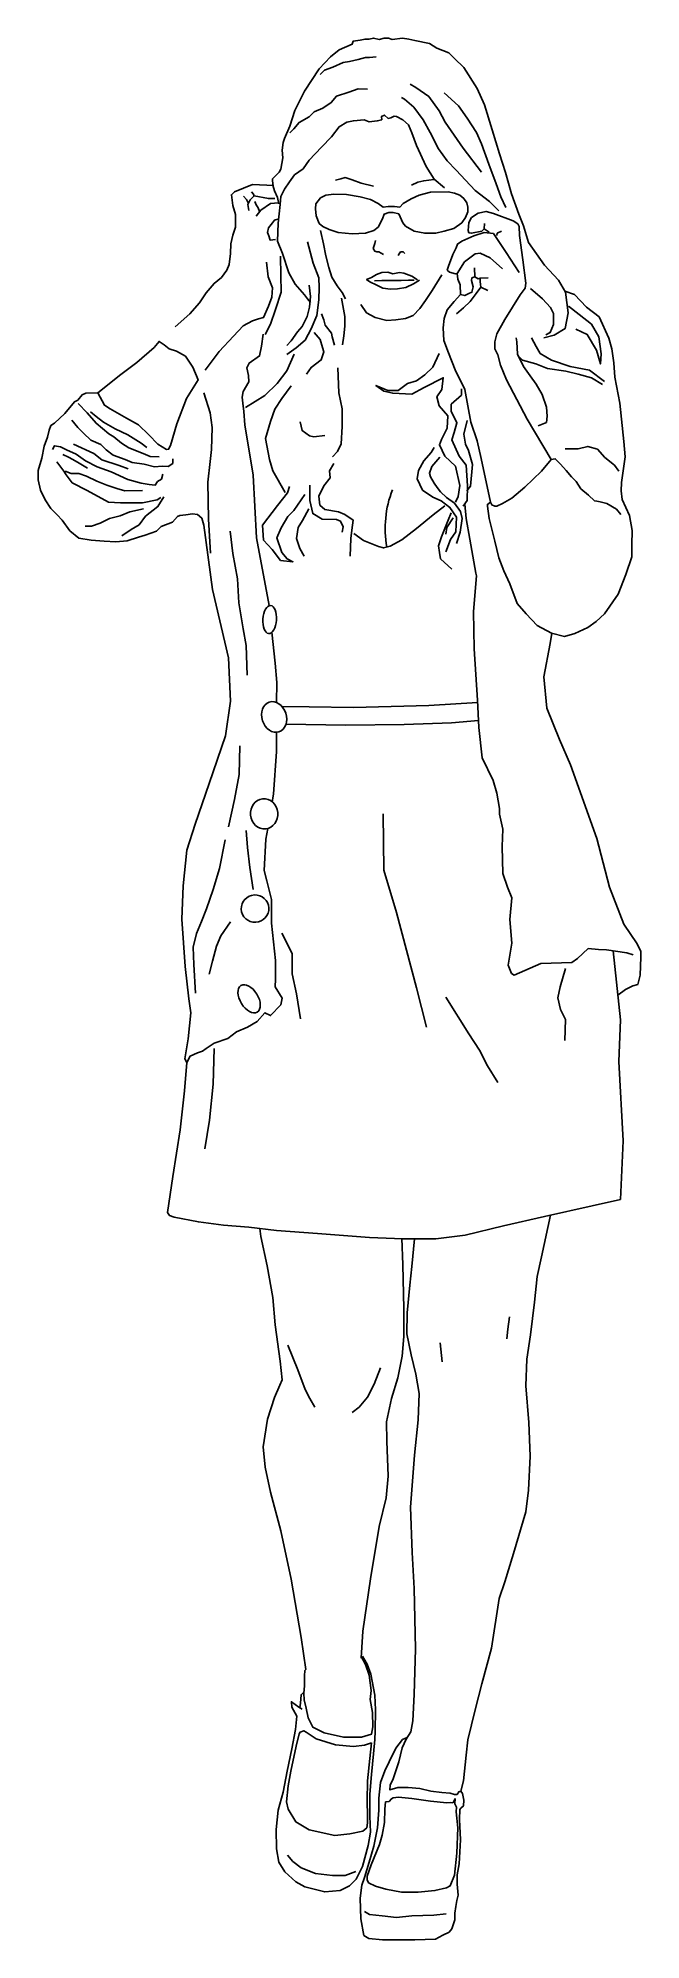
# Model space of a CAD drawing. Header units: millimetres. Extents: x -316 to 208, y 0 to 1652.
import ezdxf

# ---------------------------------------------------------------- set-up
doc = ezdxf.new("R2010")
doc.units = ezdxf.units.MM
doc.layers.add('ceco.net 130', color=7, linetype='Continuous')

msp = doc.modelspace()

# ---------------------------------------------------------------- linework, layer by layer
at = {"layer": 'ceco.net 130'}
for points in [[(-8.4, 1651.1), (-11.7, 1652.3), (-15.4, 1652.2), (-19.7, 1651.2), (-24.8, 1652.4), (-28.4, 1651.5), (-32, 1651.5), (-36.3, 1650.5), (-42.5, 1649.6), (-43.2, 1647.2), (-54.5, 1642.1), (-62.2, 1636.1), (-72, 1625.6), (-84.7, 1606.4), (-93.1, 1589.4), (-97.4, 1575.8), (-102, 1565.2), (-103.2, 1561.6), (-103.9, 1554.9), (-103.4, 1548.4), (-105.3, 1538.6), (-106.5, 1536), (-112.3, 1530.2), (-112, 1524.7), (-110.6, 1519.7), (-108, 1513.9), (-107, 1508.4)], [(-22.3, 1636.2), (-28.2, 1635.5), (-31.8, 1635.4), (-38.1, 1633.9), (-45.7, 1632.1), (-51.2, 1631.2), (-59.9, 1627.2), (-67.2, 1624.4), (-71.1, 1620.9)], [(-8.4, 1651.1), (0.5, 1652.3), (5.9, 1651.4), (11.3, 1650.2), (23.9, 1647.8), (30.2, 1643.6), (40.6, 1639.7), (45.7, 1634.6), (53.8, 1626.9), (65.2, 1608.6), (71.8, 1594.5), (78.4, 1572.7), (84.7, 1551.7), (89.8, 1535.6), (95.1, 1517), (101.4, 1499.3), (105.6, 1489.2), (109.8, 1474.8), (123.9, 1455), (135.9, 1442.2), (141.9, 1431.7), (144.2, 1413.7), (141.6, 1400), (132.3, 1394.3), (123.3, 1391.9)], [(-29.8, 1608.1), (-38, 1608.3), (-46.1, 1605.3), (-56.9, 1601.9), (-61.4, 1596.4), (-68.6, 1591.6), (-76.1, 1588.2), (-80.6, 1583.9), (-89.3, 1579.1), (-93.8, 1573.6), (-97.4, 1570)], [(69.2, 1535.9), (53.2, 1556.9), (37.6, 1579.4), (32.4, 1589.2), (23.3, 1601.6), (12, 1609.5), (7, 1612.3)], [(36.7, 1604.9), (49.1, 1593.4), (56.5, 1582.7), (64.8, 1570.3), (69.1, 1560.5), (75.3, 1542.8), (81.8, 1525.8), (85.8, 1514.6), (90.1, 1505.2)], [(84.2, 1502.2), (76, 1510.3), (63.6, 1520.1), (55.3, 1529.1), (47.1, 1537.7), (39.3, 1545.7), (31.6, 1556.2), (24.4, 1570.5), (18.5, 1581.3), (10.2, 1592.5), (2.3, 1599.4), (-0.4, 1600.9)], [(-17.6, 1581.3), (-21.4, 1580.4), (-28.5, 1579.5), (-32.8, 1581.3), (-42.2, 1580.6), (-48, 1579.3), (-54.6, 1575.3), (-61.2, 1566.5), (-70, 1557.5), (-80.5, 1546.4), (-85.8, 1538.7), (-93.3, 1533.6), (-97.8, 1527.4), (-102.1, 1521), (-105.3, 1514.8), (-105.9, 1507.7)], [(37, 1522.4), (27.9, 1529.8), (21.1, 1540.7), (12.5, 1559), (8.6, 1570.1), (5.7, 1576.9), (0.8, 1581.4), (-4.8, 1584.3), (-6.8, 1584.5), (-9.7, 1583), (-12, 1582.6), (-15.1, 1585.5), (-17.7, 1584.3), (-17.6, 1581.3)], [(-111.4, 1524.3), (-129.8, 1525.1), (-145.4, 1518.7), (-148.1, 1516.3), (-147, 1506.9), (-144.7, 1499.2), (-144.7, 1488), (-147, 1481.1), (-148.6, 1473.7), (-148.9, 1465.2), (-150, 1455.7), (-152, 1450.9), (-156.7, 1444.4), (-163.1, 1439.3), (-169.9, 1431.2), (-175.7, 1422.3), (-184.3, 1412.8), (-196.9, 1401.4)], [(-24.7, 1523.6), (-35.4, 1526.3), (-43.2, 1529.3), (-49.2, 1531.2), (-53.1, 1530.2), (-57.6, 1528.9)], [(8.2, 1524.6), (13.7, 1527.3), (18.9, 1528.5), (27.7, 1529.6)], [(-133.5, 1509.4), (-134.9, 1512.2), (-137.7, 1515)], [(-110.4, 1513.1), (-116, 1513), (-128.3, 1515.3), (-131.9, 1511.8), (-133.8, 1507.8), (-133.1, 1502.6)], [(-128.3, 1514.8), (-128.8, 1516.8), (-130.6, 1518.8)], [(-127.9, 1510.4), (-126.5, 1507.4), (-124.8, 1504.8), (-123.6, 1501.6)], [(-107.1, 1509.4), (-114.1, 1508.7), (-122.5, 1502.9), (-126.5, 1497.6)], [(-105.9, 1507.7), (-107.4, 1491.5), (-108, 1475.9), (-103.8, 1465.1), (-98.1, 1448.4), (-92.7, 1438.5), (-84.6, 1429.2), (-81.9, 1425.9), (-79.5, 1422.6)], [(-2.6, 1499.8), (-7.6, 1500.8), (-11.4, 1500.8), (-15.4, 1499.5), (-16.8, 1495.3), (-20.8, 1488), (-24.5, 1485.2), (-31.6, 1482.9), (-43.3, 1482.4), (-55.4, 1483.4), (-63.2, 1486.1), (-68.6, 1488.8), (-72, 1491.4), (-74.5, 1498), (-75.2, 1504.1), (-74.8, 1508.4), (-70.8, 1513.7)], [(-16.3, 1505.4), (-20.6, 1508.8), (-27.4, 1512.2), (-36.4, 1514.5), (-48.1, 1516.4), (-59.1, 1516.9), (-66.1, 1515.8), (-70.8, 1513.7)], [(-1.9, 1505.6), (-6.5, 1506), (-12, 1506), (-16.3, 1505.4)], [(-2.6, 1499.8), (0.9, 1491.8), (3.1, 1489), (10.7, 1484.6), (19.8, 1482.9), (29.3, 1483), (36.7, 1484.6), (45, 1487), (51.9, 1491.8), (55.2, 1496.5), (57.1, 1501.3), (57.3, 1505.4), (56.4, 1509.2), (53.6, 1512.9), (50.3, 1515.8)], [(-1.9, 1505.6), (1.1, 1508.6), (8.1, 1512.8), (15, 1516), (24.7, 1518.4), (40.2, 1518.8), (45.7, 1517.7), (50.3, 1515.8)], [(-109.8, 1477.4), (-114.4, 1476.7), (-115.7, 1480.7), (-116.9, 1483.6), (-115.9, 1487.6), (-112.3, 1491.9), (-110.7, 1494.2), (-107, 1495.3)], [(129.6, 1286.4), (108.8, 1321.2), (90.8, 1355.5), (85.6, 1368.1), (83.3, 1377.1), (80.6, 1382.5), (80.7, 1388.4), (82.5, 1395.4), (89.3, 1407.8), (102.7, 1429.3), (107, 1435), (107.6, 1439.4), (104.9, 1459.6), (102.2, 1480.9), (101.7, 1488.8), (100.5, 1491.1), (96.6, 1493.6), (79.6, 1500), (73, 1501.8), (66.3, 1500.4), (60.5, 1496.4), (58, 1492.2), (57.5, 1485.1), (58.1, 1483.2), (60.5, 1482.8), (69.4, 1484.7), (71.5, 1486.8), (71.7, 1491.4)], [(-81.9, 1475.3), (-77.1, 1456.7), (-72.3, 1444.2), (-72, 1435.8), (-72.3, 1425), (-73.8, 1411.5), (-78.9, 1399.9), (-84, 1390), (-91.8, 1383.4), (-99.9, 1377.4)], [(-48.9, 1425.8), (-51.8, 1431.3), (-56.4, 1437.1), (-60.8, 1444.6), (-63.5, 1453), (-66, 1463.2), (-68.1, 1473.7), (-70.7, 1485.2)], [(-16, 1464.5), (-20, 1466.8), (-21.7, 1466.8), (-23.5, 1467.2), (-24.9, 1469.5), (-23.7, 1474), (-23.1, 1476.4)], [(101.8, 1448.8), (90.5, 1466.2), (79.4, 1482.5), (71.4, 1483.5), (62.5, 1480.6), (52, 1476), (48.2, 1473.4), (47.1, 1470.3), (44.2, 1464.3), (40.4, 1454.2), (39.3, 1450.8), (41.4, 1449.1), (46.4, 1447.7), (47.9, 1447.9)], [(75.7, 1483.7), (71.5, 1486.8)], [(86.3, 1484.6), (82.7, 1482.8), (82.4, 1481)], [(-170.8, 1363.8), (-158.6, 1380), (-146.3, 1393.3), (-137.8, 1402.3), (-129.9, 1406.6), (-124.6, 1408.5), (-120.2, 1409.5), (-115.9, 1419.4), (-113.1, 1427.3), (-112.3, 1435.3), (-116.2, 1444.9), (-117.6, 1457.8)], [(-105.5, 1462.9), (-105.1, 1446.1), (-104.8, 1431.6), (-109.7, 1416.5), (-114.3, 1403.8), (-118.7, 1395)], [(2.5, 1465.2), (1.1, 1466.8), (-1.2, 1466.6), (-2.4, 1464.9), (-3.2, 1463.6)], [(50.7, 1429.6), (50.5, 1438), (48.4, 1443), (47.9, 1447.9), (54.2, 1458), (63.7, 1464.9), (67.9, 1465.4), (76.6, 1461.4), (87.4, 1451.9)], [(34.5, 1446.6), (26.1, 1433.1), (20.5, 1424.4), (15.4, 1417.4), (9.6, 1411.4), (3.2, 1408.7), (-5.2, 1407.5), (-13.1, 1406.9), (-23.4, 1409.6), (-30.7, 1413.7), (-35.6, 1420.8)], [(13.4, 1442.3), (8.7, 1445.6), (1.7, 1448.3), (-2.1, 1448.8), (-7.8, 1447.7), (-12.2, 1448.9), (-17.4, 1448.6), (-22.1, 1446.9), (-26.4, 1444.5), (-30.7, 1442.6), (-27.8, 1440.7), (-21.9, 1437.7), (-16.7, 1435.1), (-9.9, 1434.2), (-4, 1434.4), (3.4, 1435.8), (9.9, 1439), (15.3, 1442)], [(10.5, 1442), (5.6, 1442.1), (-0.6, 1441.8), (-9.4, 1441.8), (-17.5, 1441.8), (-23.8, 1441.4)], [(50.7, 1429.6), (54.5, 1428.7), (58, 1430.4), (60.8, 1431.6), (61.9, 1436.2), (60.5, 1441.9), (60.8, 1444), (63.3, 1445.1), (66.3, 1443.3), (68, 1443.7), (68, 1441), (68.2, 1438.3), (68.5, 1435.9), (74.6, 1433.1)], [(63.3, 1445.1), (63.1, 1452.8)], [(68, 1443.7), (74.9, 1444)], [(-80.5, 1437.6), (-79.5, 1428), (-80.3, 1418.5), (-82.2, 1410.4), (-86.7, 1401.8), (-90.6, 1397.3), (-96.3, 1389.4), (-100.1, 1385.2)], [(-51.5, 1385.8), (-50.6, 1393.8), (-49.7, 1402), (-49.7, 1410.4), (-51.3, 1420.2), (-52.4, 1426.4)], [(50.7, 1429.6), (45.3, 1423.6), (39.3, 1416.2), (36.7, 1408.9), (35.9, 1400.8), (36.5, 1389.7), (40.5, 1378.8), (46.3, 1364.1), (54.5, 1347), (59.9, 1318.6)], [(68.5, 1435.9), (64.3, 1430.4), (59.1, 1423.4), (53.3, 1418.1), (47.3, 1412.8)], [(111.5, 1434.7), (122.1, 1425.8), (129, 1418.3), (131.7, 1413), (131.5, 1403.6), (128.8, 1396.6), (125, 1394.7)], [(199.6, 1201.8), (199.5, 1212), (199.8, 1224.6), (197.6, 1237.6), (191.3, 1251.4), (190.4, 1259), (190.7, 1266.3), (193.8, 1288.6), (192.6, 1301.9), (189.1, 1335.3), (185, 1357.7), (184.1, 1370.3), (182.2, 1382.3), (179.6, 1391.8), (171.4, 1410.1), (160.4, 1418.6), (149.7, 1429.6), (141.4, 1432.5)], [(-70, 1412.9), (-67.9, 1407.7), (-66.8, 1403.1), (-61.3, 1396.1), (-60.6, 1392.9), (-58.6, 1385.6)], [(144.5, 1419.4), (153.9, 1412.2), (164.7, 1403.8), (171, 1392.7), (173.1, 1378), (172.4, 1369.3), (169, 1381.4), (160.9, 1394.8), (151, 1399.4)], [(-172.2, 1229.1), (-173.8, 1235.2), (-177.5, 1238.4), (-181.8, 1239), (-187.6, 1238.2), (-192.9, 1237.7), (-195, 1236.6), (-199.3, 1231.9), (-209.1, 1228.1), (-213.3, 1223.9), (-222.9, 1220.4), (-228.7, 1218.9), (-238.5, 1215.7), (-248.4, 1214.6), (-258.7, 1215.4), (-269.9, 1216.2), (-280.7, 1217.8), (-288.4, 1224.4), (-295.1, 1233.7), (-299.3, 1238.2), (-304.9, 1243.8), (-309.9, 1251.2), (-313.9, 1259.7), (-315.8, 1268.7), (-316, 1276.7), (-312.8, 1287.5), (-310.7, 1297.9), (-307.8, 1305.6), (-306.5, 1311.7), (-304.9, 1315.7), (-301.7, 1317.8), (-292.9, 1326.3), (-284.4, 1336.3), (-281.5, 1337.7), (-277.8, 1342.4), (-274.4, 1343.8), (-264, 1344.3), (-258.2, 1333.4), (-253.4, 1330.2), (-239.1, 1322.3), (-228.7, 1316.5), (-219.7, 1307.7), (-212, 1299.5), (-204.6, 1295), (-202.7, 1295.2), (-201.1, 1298.4), (-195.6, 1317.3), (-187.1, 1339.3), (-177, 1355.5), (-181.7, 1366.6), (-188.1, 1375.9), (-195.8, 1380.4), (-202.2, 1382.3), (-206.4, 1386), (-210.9, 1388.9), (-215.2, 1383.6), (-230.3, 1370.4), (-244.1, 1360), (-264, 1344.3)], [(-120.4, 1395.3), (-122.1, 1384.6), (-123.7, 1376.3), (-132.7, 1370.1), (-134.8, 1365.9), (-133.4, 1359.2), (-132.9, 1353.7), (-137.8, 1345.4), (-138.9, 1340.5), (-138.2, 1335.2), (-137.2, 1327.9)], [(-76.2, 1396.5), (-71.1, 1390.6), (-69.1, 1383.5), (-67.9, 1379.7), (-70.2, 1372.8), (-78.9, 1366.2), (-83, 1360.3)], [(118.2, 1315.6), (125.5, 1318.5), (126.2, 1323.8), (125.5, 1331.8), (121.8, 1342.6), (116.5, 1351.8), (111.2, 1359), (105.5, 1367.2), (100.2, 1377.8), (99.7, 1388.6), (99.2, 1392)], [(176, 1353.9), (163, 1363.8), (146.2, 1367.2), (129.8, 1372.7), (119.9, 1378.5), (116.5, 1384.5), (112.4, 1392)], [(-93.5, 1377.8), (-99.9, 1363.2), (-108.3, 1352.2), (-119.1, 1342), (-135.9, 1331.5)], [(32.2, 1378.3), (26.9, 1366.6), (19.8, 1359.8), (12.6, 1354.5), (4.8, 1352.4), (-3.4, 1346.3), (-12.3, 1346.3), (-22.6, 1350.6), (-15.8, 1345.6), (-8, 1343.8), (8.7, 1343.1), (19.4, 1348.8), (35.8, 1357.3), (34.7, 1347), (30.4, 1340.6), (32.2, 1332.8), (39.7, 1324.3), (39.3, 1313.6), (34.3, 1303.6), (32.6, 1299), (37.2, 1289.1), (46.4, 1280.5), (50.3, 1263.8), (48.9, 1254.2), (46.4, 1249.2)], [(174.2, 1351.5), (164.7, 1357.2), (153.1, 1360.3), (142.3, 1363.1), (126.4, 1365.4), (116.4, 1369.3), (104.8, 1372.6), (100.5, 1376.7)], [(-55.6, 1365.9), (-54.7, 1344.3), (-52, 1330.4), (-52, 1314.9), (-52.9, 1300), (-55.9, 1293.2), (-60.4, 1288.6)], [(-172.1, 1344.2), (-166.5, 1326.7), (-164.8, 1314.1), (-165.3, 1294.9), (-166.7, 1284.5), (-168.6, 1266.7), (-167.9, 1234.3), (-166.2, 1204.9)], [(-101.3, 1257.6), (-112, 1276.3), (-115, 1286.4), (-118.6, 1304.6), (-114.3, 1319.2), (-110.4, 1330.1), (-104.2, 1339.2), (-96.3, 1350.4)], [(53.2, 1245.8), (56.6, 1250.6), (56.9, 1263.3), (55.9, 1281.3), (49.8, 1289.3), (43.4, 1303.4), (45.2, 1309.8), (47.7, 1318), (42.7, 1328.3), (42.7, 1334.2), (51.6, 1342.2), (51.8, 1347.7)], [(-281.1, 1335), (-273.5, 1326.9), (-265.7, 1317.7), (-254.6, 1308.7), (-250.3, 1306.1), (-243.7, 1300.6), (-237.1, 1296.3), (-224.7, 1291.4), (-218.8, 1289), (-210.8, 1288.5)], [(-221.7, 1296.6), (-226.6, 1300.6), (-238.2, 1307.7), (-249.1, 1312.9), (-259.1, 1318.8), (-265.5, 1323.6), (-270.5, 1327.8)], [(-137.2, 1327.9), (-136.4, 1316.3), (-129.2, 1272.6), (-126.4, 1218.1), (-115.2, 1159.3)], [(-199.1, 1286.9), (-199.1, 1282.8), (-202.9, 1280.2), (-208.2, 1280.5), (-215, 1280), (-223.8, 1282.1), (-234.2, 1283.6), (-240.4, 1286.4), (-250.8, 1290), (-257, 1294.7), (-261.5, 1299.2), (-270.2, 1303.2), (-276.6, 1309.1), (-281.6, 1314.1), (-286.8, 1320.3)], [(-67.1, 1307.1), (-76.4, 1306), (-80.3, 1306.9), (-86.7, 1311.4), (-88.3, 1319)], [(56.6, 1320.1), (53.7, 1308.4), (55.3, 1299.6), (57.8, 1294.1), (61.4, 1281.8), (59.6, 1263.1), (56.4, 1259)], [(129.6, 1286.4), (121.3, 1276.1), (106.6, 1262.3), (95.3, 1252.7), (87.4, 1247.9), (82.3, 1245.7), (80.6, 1245.7), (78, 1247), (76.9, 1249.1), (68.7, 1287.2), (65.4, 1302.6), (59.9, 1318.6)], [(-207.7, 1273.4), (-208.9, 1269.3), (-212.2, 1267.2), (-214.3, 1264.1), (-219.5, 1264.6), (-226.4, 1265.6), (-238.2, 1268.9), (-252.5, 1275.5), (-264.8, 1279.8), (-274.7, 1285.2), (-282.8, 1290.9), (-291.3, 1294.7), (-296.5, 1297.3), (-301.7, 1298.2), (-303.6, 1294.9)], [(-273.1, 1278.8), (-280.2, 1283.1), (-285.9, 1286.2), (-289.6, 1288.3), (-294.4, 1290.7)], [(-285.1, 1299.7), (-267.6, 1291.4), (-260.5, 1285.9), (-245.6, 1281), (-237.8, 1278.3)], [(38.2, 1205.9), (42.2, 1216.9), (46.8, 1223.4), (47.5, 1236.2), (41.6, 1244.6), (34, 1250.3), (26.8, 1253.5), (17.9, 1259.7), (13.1, 1269.5), (14.4, 1276.8), (19, 1285.2), (25.4, 1292.3), (28.1, 1296.8)], [(188.3, 1276), (184.5, 1281.4), (176.3, 1288.1), (169.8, 1295.3), (161.4, 1297.6), (152.9, 1295.5), (141.8, 1295.5)], [(-299.8, 1284.3), (-293.7, 1276.2), (-291.5, 1272.9), (-286.3, 1266), (-273.5, 1259.4), (-254.8, 1249.2), (-244.4, 1248.7), (-225.2, 1248.7), (-212.7, 1251.3), (-209.3, 1253.2)], [(-225.4, 1259.2), (-240.6, 1258.9), (-247.5, 1261.1), (-256.2, 1264.1), (-265, 1267.5), (-274, 1271.7), (-280.6, 1274.1), (-287.3, 1274.1), (-292.5, 1276.2)], [(-45, 1202.4), (-44.3, 1217.5), (-43.4, 1224.8), (-42.5, 1233.7), (-49.5, 1238.4), (-55, 1240.9), (-66.9, 1242.8), (-71.2, 1246.6), (-72.1, 1254.4), (-67.8, 1263.5), (-62.3, 1270.4), (-63, 1276.3), (-59.1, 1282.9)], [(32.9, 1288.2), (25.8, 1280.2), (23.8, 1274.3), (24.7, 1271.3), (28.1, 1265.8), (30.6, 1261.9), (33.6, 1258.3), (38.8, 1253.3), (45.7, 1248.3), (50.7, 1241.2), (52.3, 1235.1), (50.5, 1223.2), (47.5, 1213.4)], [(190.2, 1238.6), (186.3, 1243.2), (177.8, 1247.9), (172, 1249.4), (169.2, 1250), (167.1, 1250.4), (162.1, 1255.2), (155.3, 1260.9), (151.4, 1267.1), (147.1, 1271.3), (142.5, 1276.6), (137.6, 1282.1), (133.1, 1286.9), (129.6, 1286.4)], [(-84.4, 1256), (-93.8, 1241.9), (-99, 1236.6), (-104.9, 1226.8), (-108.8, 1218.2), (-104.2, 1205.4), (-99.7, 1199.9), (-94.7, 1197.4), (-105.4, 1198.6), (-112.7, 1208.1), (-120.2, 1216.1), (-121.1, 1229.3), (-108.1, 1246.4), (-99.5, 1257.4), (-97.6, 1262.8)], [(-51.8, 1223), (-51.2, 1227.9), (-53.4, 1232.6), (-56.8, 1234), (-69.2, 1234.4), (-77.5, 1239.3), (-80.1, 1250.6), (-80.1, 1264.1)], [(-224.5, 1243.5), (-236.3, 1240.9), (-244.6, 1237.4), (-254.1, 1235), (-262.2, 1231), (-269.7, 1228.4), (-275, 1228.4)], [(-206.7, 1253.7), (-211.9, 1245.4), (-222.6, 1237.1), (-228.1, 1229.6), (-235.2, 1225.5), (-243.2, 1219.9)], [(-81, 1243.5), (-86.5, 1233.2), (-90.1, 1227.3), (-91.5, 1217.5), (-88.7, 1209), (-84.9, 1202.4)], [(37.3, 1246.1), (27.1, 1238.2), (12.6, 1226.3), (0, 1216.5), (-10.1, 1210.9), (-16, 1209.5), (-20.4, 1210.6), (-33.5, 1215.8), (-41.7, 1222.1)], [(43.2, 1191.1), (33.4, 1200), (32.5, 1205.4), (31.8, 1211.3), (34.3, 1219.1), (40, 1233.5), (42.7, 1239.8)], [(64.7, 1185.2), (64.2, 1187.5), (58.8, 1217), (55.9, 1234.9), (54.5, 1247.4)], [(199.6, 1201.8), (194.5, 1186.4), (187.9, 1169.4), (175.8, 1152.3), (168.7, 1145.5), (161.4, 1140.4), (150.2, 1135), (141.2, 1132.4), (130, 1135.5), (117.3, 1142.1), (108, 1152.1), (100, 1161.1), (93.6, 1178.1), (88.5, 1189.6), (84.1, 1200.8), (80.7, 1215.2), (75.6, 1234.9), (74.2, 1245.6), (74.2, 1247.3), (76.9, 1249.1)], [(-172.2, 1229.1), (-164.6, 1173.2), (-150.7, 1113.9), (-148.9, 1076.4), (-153.1, 1046.3), (-167.4, 1004.7), (-179.5, 969.5), (-186.8, 946.9)], [(-134.4, 1098.8), (-135.2, 1124.7), (-137.8, 1139.1), (-141.6, 1161.6), (-142.8, 1182.5), (-147, 1204.6), (-149.3, 1224.1)], [(44.5, 1235.5), (39.1, 1227.1), (38.2, 1221.4)], [(84.7, 983), (82.5, 996.5), (79.1, 1007.3), (69.6, 1027), (66.9, 1053.4), (65.5, 1077.1), (62.8, 1121.8), (62.2, 1154.3), (64.7, 1185.2)], [(-113, 1136.2), (-110.1, 1109.4), (-108.6, 1092.5), (-108.9, 1075.1)], [(130.2, 1135.4), (128.7, 1126.4), (123.1, 1097.4), (125.9, 1070.1), (136.7, 1042.9), (146.5, 1020.9), (169.1, 956.9), (180.3, 914.7), (192.6, 882.6)], [(65.6, 1075.2), (23.2, 1072.4), (-42, 1070.8), (-80.5, 1071.3), (-104.1, 1071.6)], [(66.6, 1059.4), (43, 1057.6), (1.8, 1056), (-48.6, 1055.5), (-100.8, 1056.2)], [(-109, 1049.4), (-109, 1032.5), (-111.5, 995.5), (-112.7, 988.8)], [(-140.9, 1037.6), (-141.5, 1012.5), (-145.3, 990.9), (-150.5, 967)], [(-16.2, 978.4), (-15.8, 929.5), (-4.6, 892.7), (12.6, 827.2), (21.3, 793)], [(200.8, 855.9), (195.3, 857.5), (177.7, 860.3), (170.6, 860.5), (161.6, 861.4), (152.3, 852.6), (147.5, 849.2), (120.5, 848.5), (97.4, 838.3), (95.1, 839.7), (92.3, 846.9), (95.5, 866), (93.7, 886.6), (95.5, 905.3), (91.6, 914.7), (87.7, 926.7), (86.9, 949.9), (87.7, 965.2), (84.7, 978), (84.7, 983)], [(-135.2, 963.8), (-134, 949.1), (-132, 931.8), (-129.1, 912.8)], [(-116.6, 965.6), (-118.1, 956.3), (-119.6, 929.2), (-117.4, 920.1)], [(189.9, 643.2), (165.1, 637.7), (123.8, 628.7), (88.2, 620.4), (54.8, 612.2), (29.3, 609.3), (0.9, 609.3), (-28.3, 610.4), (-73.4, 613.8), (-109, 616.5), (-132.9, 619.4), (-154.9, 621), (-176.7, 623.9), (-197.9, 628.1), (-201.9, 629.5), (-203.5, 632.1), (-199, 663.4), (-192.6, 704), (-188.9, 737.8), (-186.8, 762.5), (-188.7, 765.6), (-185.7, 782.9), (-183.4, 805.4), (-185.2, 817.6), (-188.4, 845.7), (-191.3, 887), (-190, 915.9), (-186.8, 946.9)], [(-179.3, 822.6), (-180.7, 847.4), (-181.3, 862.7), (-178.4, 874.5), (-174.1, 884.8), (-169.8, 895.8), (-164, 912.8), (-158.5, 930.9), (-153.6, 955.7)], [(-117.4, 920.1), (-113.4, 903.9), (-113.2, 883.5), (-109.7, 851), (-109.7, 834.7), (-110.1, 828.1), (-104, 818.4), (-105.2, 812.6), (-114.1, 803.1), (-119, 805.6), (-125.8, 798), (-134, 793.1), (-143.7, 788.9), (-151.3, 783.2), (-163.2, 779.1), (-170, 774.5), (-173.3, 772.1), (-177.7, 770.8), (-184, 768), (-186.8, 762.5)], [(-149, 884.5), (-157.4, 872.4), (-161.1, 863.5), (-164.6, 850.3), (-167.5, 839)], [(200.6, 828.9), (204.8, 830.2), (206.9, 838.1), (207.3, 854), (207.5, 858.8), (204.2, 865.4), (192.6, 882.6)], [(-104.4, 874.7), (-95.3, 857.2), (-95.3, 839.4), (-91.6, 821.9), (-88, 800.4)], [(183.4, 859.4), (189.7, 799.3), (188.3, 763.1), (192.1, 694.2), (189.9, 643.2)], [(142, 844.1), (137.3, 828.1), (135.5, 818.6), (137.7, 808.4), (142, 799.7), (141.3, 781.5)], [(200.6, 828.9), (194.2, 825.7), (187.4, 820.9)], [(38.2, 819), (58.2, 787.3), (67.4, 773.1), (74.3, 759.6), (83.4, 745.1)], [(-163.2, 774.4), (-164, 743.6), (-167, 712.3), (-171.2, 687.4)], [(129, 629.8), (121.1, 593.5), (117.3, 576.3), (115, 554.1), (111.5, 525.8), (108.3, 504.5), (107.7, 481.4), (110.3, 449.5), (111.2, 420.2), (110, 390.7), (107.7, 372), (96.9, 335.8), (89.3, 311.1), (84.5, 296.8), (77.9, 253.4), (69.4, 222.6), (63.6, 199.8), (57.3, 173.8), (55.9, 160.6), (53.3, 138.2), (51.2, 129.2)], [(-104, 486.6), (-105.7, 502.9), (-110.2, 534.4), (-112.2, 558.3), (-117.2, 585.8), (-122.6, 611.1), (-123.3, 618.2)], [(-0.1, 609.8), (0.7, 586.6), (1.5, 548.7), (1.7, 524.4), (0.1, 507.1), (-3.7, 488.4), (-9, 470.4), (-13.4, 450.1), (-13.2, 433.3), (-12, 403.1), (-13.8, 384.1), (-19.7, 359.1), (-27.3, 313.8), (-34.1, 268.4), (-35.5, 244.8)], [(11, 609.3), (8.5, 585.2), (6.8, 568.8), (4.6, 544.9), (4.3, 526.6), (8, 508.4), (12, 491.6), (15, 474.7), (14, 451.8), (11, 421.2), (7.3, 376), (8.8, 336.7), (10.7, 305.3), (11.7, 252.9), (10.7, 213.4), (9.5, 190.3), (7.6, 180.8), (3.6, 174.4), (0.2, 167), (-2.6, 154.7), (-7.7, 139.9), (-10.3, 134.6), (-10.4, 130.3), (-3.6, 132.6), (5.5, 132.4), (15.5, 131.6), (25.1, 129.2), (34.6, 128), (41.8, 127.6), (45.6, 126.4), (47.9, 126.4), (49.3, 128.8), (51.2, 129.2)], [(93.3, 541.5), (91.8, 530.6), (91.2, 522.3)], [(-99, 516.9), (-90.5, 495.3), (-84.1, 478.2), (-79.9, 470.3), (-75.6, 463)], [(33.1, 518.9), (35, 502.4)], [(-18.6, 497), (-24.2, 483), (-29.9, 471.5), (-37.2, 462.8), (-43.1, 458.3)], [(-83.5, 234.9), (-87.4, 262.7), (-96.1, 313.6), (-105.1, 355.4), (-114.1, 389.1), (-118.9, 410.8), (-120.6, 428.5), (-116.9, 452.4), (-110.7, 471.2), (-106, 482.1), (-104, 486.6)], [(-35.4, 246.4), (-31.6, 239.3), (-28.5, 230.1), (-26.7, 216.8), (-27.6, 209), (-25.5, 197.6), (-25.3, 185.3), (-26.4, 178.8), (-35, 176.3), (-50.7, 176.2), (-67.6, 180.1), (-77.4, 185), (-81.5, 193), (-83.3, 201.5), (-85, 208.6), (-85.3, 214.4), (-84.5, 220.7), (-84.7, 229.4), (-84.4, 234), (-83.5, 234.9)], [(-34.4, 246.7), (-30.1, 239.6), (-26.9, 230.9), (-23.5, 212.6), (-22.9, 199.9), (-23.3, 181.4), (-23.6, 174.3)], [(-85.2, 215.4), (-87.6, 213), (-88.2, 205.7), (-88.7, 201.7)], [(-23.6, 174.3), (-24.7, 161.6), (-26.4, 143.8), (-27.8, 126.7), (-27.8, 107.6), (-27.2, 93.6), (-29.3, 82), (-34.4, 63.7), (-39.7, 52.8), (-45.5, 47), (-53.7, 43), (-67.1, 41.8), (-84.4, 46.1), (-92.1, 50.4), (-101.8, 59.1), (-106.9, 67.5), (-108.9, 79.1), (-109.2, 96.1), (-107.4, 112.8), (-103.2, 128.4), (-99.7, 146.6), (-95.7, 166.1), (-92.5, 182.8), (-91.2, 194.4), (-95.7, 202.2), (-96, 206.9), (-89.5, 202.2), (-86.6, 200.5)], [(4.5, 175.9), (0.6, 174.1), (-5.3, 166.5), (-11.1, 154.7), (-14.9, 146.9), (-18.6, 136.7), (-20.1, 123.2), (-20, 112.9), (-21.1, 97.5), (-24.3, 81.4), (-28.4, 67.5), (-32.4, 54.2), (-34.8, 47.5), (-36.2, 36.2), (-35.6, 18.4), (-33.2, 4), (-28.7, 1.3), (-16.9, 0.2), (11.1, 0), (29.1, 0.8), (35.6, 4.1), (40.9, 6.7), (43.4, 9.6), (45.8, 17.4), (45.8, 23.2), (46.9, 29), (47.7, 34.2), (48.7, 39), (47.9, 48.4), (47.9, 51.7), (48, 56.6), (49.6, 66.1), (50.9, 87.1), (49.9, 104.8), (50.3, 113.4), (51.2, 114.5), (53.3, 116.4), (53.6, 121.5), (52.7, 127.2), (51.2, 129.2)], [(46.3, 122.8), (45.8, 118.2), (47.4, 115.5), (47.1, 111.2), (48.4, 97.5), (47.6, 75.4), (45.5, 56.3), (42, 47), (38.6, 45.3), (28.6, 42.9), (14, 41.4), (-0.4, 41.6), (-13.9, 44), (-23, 46.7), (-29, 49.7), (-30.2, 52.3), (-30.2, 55.3), (-26.6, 65.3), (-19.5, 82.8), (-17.3, 91.1), (-15.3, 102.1), (-14.9, 113.7), (-14.2, 119.9), (-11.2, 120.2), (-9.1, 122.6), (-7.5, 123.4), (-2.9, 124.1), (8.5, 123), (24.8, 120.7), (39.1, 119.1), (42.1, 119.3), (44.1, 119.1), (44.5, 119.4), (46.3, 122.8)], [(-40.2, 59.4), (-49.3, 56), (-60.4, 56), (-75.1, 57.8), (-87.4, 62.6), (-94.7, 68.3), (-99.5, 73.8)], [(38.3, 22.7), (27.8, 21.6), (8.6, 20.9), (-4.7, 19.5), (-17.1, 20.9), (-28.1, 22.2), (-32.5, 24.8)]]:
    msp.add_lwpolyline(points, dxfattribs=at)
msp.add_lwpolyline([(-26.4, 171.3), (-32.5, 169.1), (-42.2, 168.2), (-57.6, 169.4), (-74.4, 174.8), (-83.3, 180.4), (-85.3, 181.7), (-88.4, 180.4), (-89.3, 179.1), (-92, 168.4), (-96.6, 146.6), (-98.9, 134), (-100.2, 120.1), (-98.8, 113.5), (-92.2, 102.5), (-80.7, 95.6), (-58.4, 90.9), (-45.4, 92.1), (-34.1, 94.4), (-30.5, 97.5), (-29.8, 101.9), (-29.9, 107.9), (-30.2, 121), (-29.8, 138.2), (-27.8, 157.7), (-26.4, 171.3)], close=True, dxfattribs=at)
msp.add_arc((79.2, 1226.1), 93.8, 158.847, 189.7969, dxfattribs=at)
at = {"layer": 'ceco.net 130', "extrusion": (0, 0, -1)}
for centre, major_axis, ratio in [((-114.9, 1147.2), (0.9, 12.2), 0.482395), ((-111, 1062.6), (-4.2, 12.9), 0.781204), ((-119.7, 978.4), (-1.3, 13.1), 0.901108), ((-127.6, 896.1), (12, 0.6), 0.984101), ((-132.7, 817.7), (-7.1, 11.5), 0.576441)]:
    msp.add_ellipse(centre, major_axis=major_axis, ratio=ratio, dxfattribs=at)

doc.saveas('drawing.dxf')
